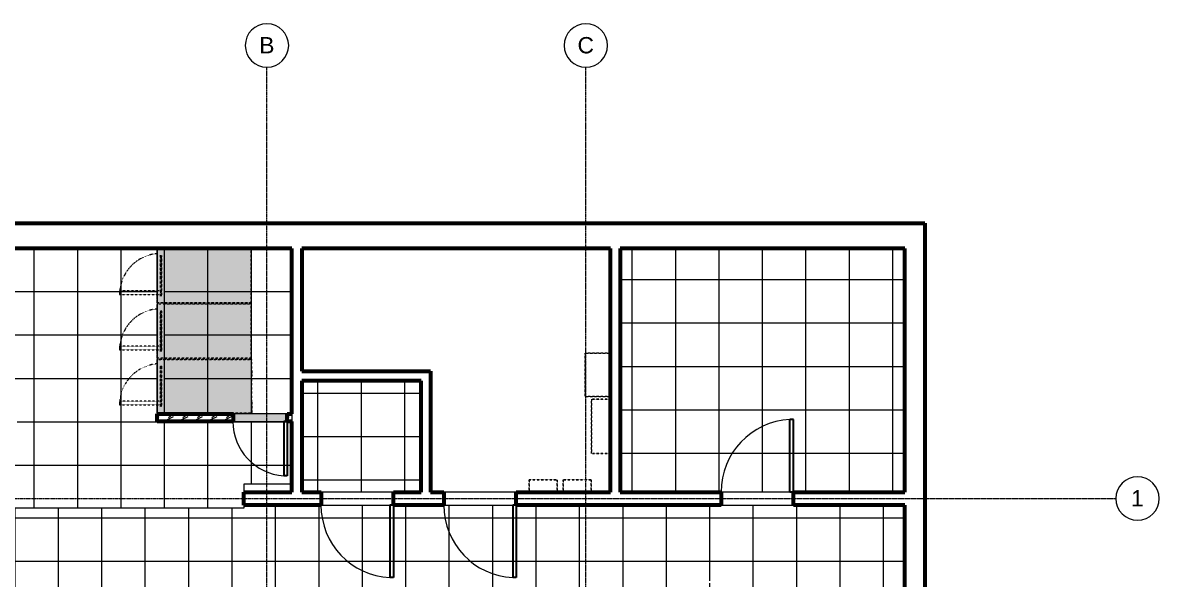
# Model space of a CAD drawing. Header units: inches. Extents: x 12491 to 13453, y 1814 to 2543.
# Drawn here: x 12824 to 13453, y 2236 to 2543 of the extents above; entities that cross this region are included whole.
import ezdxf

# ---------------------------------------------------------------- set-up
doc = ezdxf.new("R2010")
doc.units = ezdxf.units.IN
doc.header["$MEASUREMENT"] = 0
doc.linetypes.add('Dash 1_16_', pattern=[0.125, 0.0625, -0.0625])
doc.linetypes.add('Grid Line 1_2_', pattern=[0.875, 0.5, -0.125, 0.125, -0.125])
for name, color, linetype, lineweight in [('A-CLNG', 13, 'Continuous', 18), ('A-CLNG-PATT', 13, 'Continuous', 18), ('A-DOOR', 31, 'Continuous', 18), ('A-DOOR-1', 31, 'Continuous', 9), ('A-DOOR-2', 31, 'Continuous', 30), ('A-WALL', 113, 'Continuous', 18), ('A-WALL-1', 113, 'Continuous', 60), ('A-WALL-PATT-1', 111, 'Continuous', 9), ('E-ELEC-EQPM-1', 251, 'Dash 1_16_', 18), ('I-WALL', 2, 'Continuous', 18), ('I-WALL-1', 2, 'Continuous', 60), ('M-EQPM-1', 251, 'Dash 1_16_', 18), ('S-BEAM', 12, 'Continuous', 9), ('S-GRID-1', 1, 'Grid Line 1_2_', 9), ('S-GRID-IDEN', 1, 'Continuous', 9)]:
    doc.layers.add(name, color=color, linetype=linetype, lineweight=lineweight)
doc.layers.add('M-EQPM-2', color=8, linetype='Dash 1_16_', lineweight=18, transparency=1)
doc.layers.add('M-EQPM-3', color=10, linetype='Dash 1_16_', lineweight=18, transparency=1)
doc.styles.add('Arial_1', font='arial.ttf', dxfattribs={"height": 9})

# ---------------------------------------------------------------- blocks, each defined once
blk = doc.blocks.new('Single-Flush1 - Existing 3_ 4_ x 7_ 0_-919284-REFLECTED CEILING PLAN - 1ST FLOOR')
at = {"layer": 'A-DOOR-1'}
blk.add_arc((20, 3.62), 40.07, 92.86122, 180, dxfattribs=at)
at = {"layer": 'A-DOOR-2'}
for p, q in [((18, 3.62), (18, 43.64)), ((20, 43.64), (18, 43.64)), ((20, 3.62), (20, 43.64)), ((20, 3.62), (18, 3.62))]:
    blk.add_line(p, q, dxfattribs=at)
blk = doc.blocks.new('Single-Flush1 - Existing 3_ 4_ x 7_ 0_-897477-REFLECTED CEILING PLAN - 1ST FLOOR')
at = {"layer": 'A-DOOR-1'}
blk.add_arc((20, -3.62), 40.07, 180, 267.13878, dxfattribs=at)
at = {"layer": 'A-DOOR-2'}
for p, q in [((18, -3.62), (18, -43.64)), ((20, -3.62), (18, -3.62)), ((20, -3.62), (20, -43.64)), ((20, -43.64), (18, -43.64))]:
    blk.add_line(p, q, dxfattribs=at)
blk = doc.blocks.new('_Stacked Dryer - D5 - MDG32PC-910682-REFLECTED CEILING PLAN - 1ST FLOOR')
at = {"layer": 'M-EQPM-2'}
for points in [[(-1.64, 52.06), (-4.64, 52.06), (-4.64, 52), (-1.64, 52)], [(19.36, 52.06), (13.36, 52.06), (13.36, 52), (19.36, 52)]]:
    blk.add_hatch(color=256, dxfattribs=at).paths.add_polyline_path(points, flags=0)
at = {"layer": 'M-EQPM-3'}
for points in [[(19.36, 8.58), (19.36, 52), (-10.64, 52), (-10.64, 0), (19.36, 0)], [(15.7, 2), (15.7, 2.5), (-6.98, 2.5), (-6.98, 2), (15.45, 2)]]:
    blk.add_hatch(color=256, dxfattribs=at).paths.add_polyline_path(points, flags=0)
at = {"layer": 'M-EQPM-1'}
for p, q in [((-4.64, 52), (-10.64, 52)), ((-10.64, 52), (-10.64, 4.12)), ((-10.64, 0), (-10.64, 52)), ((-10.64, 52), (19.36, 52)), ((-1.64, 52.06), (-4.64, 52.06)), ((-4.64, 52.06), (-1.64, 52.06)), ((-4.64, 52.06), (-4.64, 52)), ((-4.64, 52.06), (-4.64, 52)), ((-1.64, 52), (-4.64, 52)), ((-4.64, 52), (-1.64, 52)), ((-1.64, 52), (-4.64, 52)), ((-1.64, 52), (-1.64, 52.06)), ((-1.64, 52.06), (-1.64, 52)), ((13.36, 52), (-1.64, 52)), ((19.36, 52.06), (13.36, 52.06)), ((13.36, 52.06), (19.36, 52.06)), ((13.36, 52.06), (13.36, 52)), ((13.36, 52.06), (13.36, 52)), ((19.36, 52), (13.36, 52)), ((13.36, 52), (19.36, 52)), ((19.36, 52), (13.36, 52)), ((19.36, 52), (19.36, 52.06)), ((19.36, 52.06), (19.36, 52)), ((19.36, 4.12), (19.36, 52)), ((19.36, 52), (19.36, 0)), ((19.36, 0), (-10.64, 0)), ((19.24, 0), (-10.51, 0)), ((-7.51, 0), (16.24, 0)), ((-3.23, 2.5), (-6.98, 2.5)), ((-6.98, 2.5), (0.86, 2.5)), ((0.86, 2), (-6.98, 2)), ((-6.98, 2), (14.72, 2)), ((-4.94, 0), (13.67, 0)), ((13.67, 0), (-4.94, 0)), ((13.67, 0), (-4.94, 0)), ((-4.94, 0), (13.67, 0)), ((-1.31, 2.5), (-3.23, 2.5)), ((15.45, 2.5), (-1.31, 2.5)), ((0.86, 2.5), (15.7, 2.5)), ((5.55, 2), (0.86, 2)), ((7.86, 2), (5.55, 2)), ((11.95, 2), (7.86, 2)), ((13.53, 2), (11.95, 2)), ((12.77, 2), (12.77, -20.68)), ((15.45, 2), (13.53, 2)), ((14.72, 2), (15.45, 2)), ((14.77, -20.68), (14.77, 2)), ((15.7, 2.5), (15.45, 2.5)), ((15.7, 2), (15.45, 2)), ((15.45, 2), (15.7, 2)), ((-10.64, 0), (19.36, 0)), ((-10.51, 0), (-7.51, 0)), ((13.66, 0), (-4.94, 0)), ((-4.94, 0), (13.66, 0)), ((16.24, 0), (19.24, 0)), ((12.77, -20.68), (14.77, -20.68))]:
    blk.add_line(p, q, dxfattribs=at)
blk.add_arc((14.77, 2), 22.68, 184.37909, 270, dxfattribs=at)
blk = doc.blocks.new('_Stacked Dryer - D5 - MDG32PC-V1-REFLECTED CEILING PLAN - 1ST FLOOR')
at = {"layer": 'M-EQPM-2'}
for points in [[(-1.64, 52.06), (-4.64, 52.06), (-4.64, 52), (-1.64, 52)], [(19.36, 52.06), (13.36, 52.06), (13.36, 52), (19.36, 52)]]:
    blk.add_hatch(color=256, dxfattribs=at).paths.add_polyline_path(points, flags=0)
at = {"layer": 'M-EQPM-3'}
for points in [[(19.36, 0), (19.36, 52), (-10.64, 52), (-10.64, 0), (-10.47, 0)], [(15.7, 2.5), (-6.98, 2.5), (-6.98, 2), (15.7, 2)]]:
    blk.add_hatch(color=256, dxfattribs=at).paths.add_polyline_path(points, flags=0)
at = {"layer": 'M-EQPM-1'}
for p, q in [((-4.64, 52), (-10.64, 52)), ((-10.64, 0), (-10.64, 52)), ((-10.64, 52), (19.36, 52)), ((-1.64, 52.06), (-4.64, 52.06)), ((-4.64, 52.06), (-1.64, 52.06)), ((-4.64, 52.06), (-4.64, 52)), ((-4.64, 52.06), (-4.64, 52)), ((-1.64, 52), (-4.64, 52)), ((-4.64, 52), (-1.64, 52)), ((-1.64, 52), (-4.64, 52)), ((-1.64, 52), (-1.64, 52.06)), ((-1.64, 52.06), (-1.64, 52)), ((13.36, 52), (-1.64, 52)), ((19.36, 52.06), (13.36, 52.06)), ((13.36, 52.06), (19.36, 52.06)), ((13.36, 52.06), (13.36, 52)), ((13.36, 52.06), (13.36, 52)), ((19.36, 52), (13.36, 52)), ((13.36, 52), (19.36, 52)), ((19.36, 52), (13.36, 52)), ((19.36, 52), (19.36, 52.06)), ((19.36, 52.06), (19.36, 52)), ((19.36, 4.12), (19.36, 52)), ((19.36, 52), (19.36, 0)), ((19.36, 0), (-10.64, 0)), ((19.24, 0), (-10.51, 0)), ((-7.51, 0), (16.24, 0)), ((15.7, 2.5), (-6.98, 2.5)), ((-6.98, 2.5), (-6.73, 2.5)), ((5.55, 2), (-6.98, 2)), ((-6.98, 2), (-6.73, 2)), ((-6.73, 2.5), (7.86, 2.5)), ((-6.73, 2), (-6, 2)), ((-6, 2), (11.95, 2)), ((-4.94, 0), (-3.63, 0)), ((13.67, 0), (-4.94, 0)), ((3.3, 0), (-4.94, 0)), ((-4.94, 0), (13.67, 0)), ((-0.67, 0), (-3.62, 0)), ((1.23, 0), (-0.67, 0)), ((5.42, 0), (1.23, 0)), ((7.49, 0), (5.42, 0)), ((15.7, 2), (5.55, 2)), ((11.04, 0), (7.49, 0)), ((7.86, 2.5), (15.7, 2.5)), ((11.95, 2), (15.7, 2)), ((12.35, 0), (13.24, 0)), ((12.77, 2), (12.77, -20.68)), ((13.24, 0), (13.67, 0)), ((14.77, -20.68), (14.77, 2)), ((-10.64, 0), (19.36, 0)), ((-10.51, 0), (-7.51, 0)), ((-3.62, 0), (-4.94, 0)), ((-4.94, 0), (13.66, 0)), ((-3.63, 0), (12.35, 0)), ((13.67, 0), (3.3, 0)), ((13.66, 0), (11.04, 0)), ((16.24, 0), (19.24, 0)), ((12.77, -20.68), (14.77, -20.68))]:
    blk.add_line(p, q, dxfattribs=at)
blk.add_arc((14.77, 2), 22.68, 184.37909, 270, dxfattribs=at)
blk = doc.blocks.new('Electric Panel - Generic - Electric Panel - Generic-968227-REFLECTED CEILING PLAN - 1ST FLOOR')
at = {"layer": 'E-ELEC-EQPM-1'}
for p, q in [((15.5, 6.75), (0, 6.75)), ((0, 6.75), (0, 0)), ((0, 0), (0, 6.75)), ((0, 6.75), (15.5, 6.75)), ((15.5, 0), (15.5, 6.75)), ((15.5, 6.75), (15.5, 0)), ((15.5, 0), (0, 0))]:
    blk.add_line(p, q, dxfattribs=at)
blk = doc.blocks.new('Electric Panel - Generic - Electric Panel - Generic-968228-REFLECTED CEILING PLAN - 1ST FLOOR')
at = {"layer": 'E-ELEC-EQPM-1'}
for p, q in [((0, 0), (0, -10.5)), ((0, -10.5), (0, 0)), ((0, 0), (30, 0)), ((30, -10.5), (30, 0)), ((30, 0), (30, -10.5)), ((0, -10.5), (30, -10.5)), ((30, -10.5), (0, -10.5))]:
    blk.add_line(p, q, dxfattribs=at)
blk = doc.blocks.new('Electric Panel - Generic - Electric Panel - Generic-968229-REFLECTED CEILING PLAN - 1ST FLOOR')
at = {"layer": 'E-ELEC-EQPM-1'}
for p, q in [((0, 0), (0, -14)), ((0, -14), (0, 0)), ((0, 0), (24, 0)), ((24, -14), (24, 0)), ((24, 0), (24, -14)), ((0, -14), (24, -14)), ((24, -14), (0, -14))]:
    blk.add_line(p, q, dxfattribs=at)
blk = doc.blocks.new('W-Wide Flange - ODD SIZE _8 3_8_ D x 7 1_2_ W_-924690-REFLECTED CEILING PLAN - 1ST FLOOR')
at = {"layer": 'S-BEAM'}
h = blk.add_hatch(color=256, dxfattribs=at)
h.paths.add_polyline_path([(168.03, 3.75), (154.26, 3.75), (154.26, -3.75), (168.03, -3.75)], flags=0)
h.paths.add_polyline_path([(-162.11, 3.75), (-175.01, 3.75), (-175.01, 3.62), (-162.11, 3.62)], flags=0)
h.paths.add_polyline_path([(-162.11, -3.63), (-175.01, -3.63), (-175.01, -3.75), (-162.11, -3.75)], flags=0)
for p, q in [((-175.01, 3.75), (-175.01, 3.62)), ((-175.01, 3.75), (-162.11, 3.75)), ((154.26, 3.75), (168.03, 3.75)), ((-175.01, -3.63), (-175.01, -3.75)), ((-175.01, -3.75), (-162.11, -3.75)), ((154.26, -3.75), (168.03, -3.75))]:
    blk.add_line(p, q, dxfattribs=at)
blk = doc.blocks.new('_Stacked Dryer - D1-V13-REFLECTED CEILING PLAN - 1ST FLOOR')
at = {"layer": 'M-EQPM-2'}
for points in [[(-1.39, 52.31), (-4.39, 52.31), (-4.39, 52.25), (-1.39, 52.25)], [(19.11, 52.31), (13.11, 52.31), (13.11, 52.25), (19.11, 52.25)]]:
    blk.add_hatch(color=256, dxfattribs=at).paths.add_polyline_path(points, flags=0)
at = {"layer": 'M-EQPM-3'}
for points in [[(19.11, 8.58), (19.11, 52.25), (-10.39, 52.25), (-10.39, 0), (19.11, 0)], [(15.7, 2.5), (-6.98, 2.5), (-6.98, 2), (15.7, 2)]]:
    blk.add_hatch(color=256, dxfattribs=at).paths.add_polyline_path(points, flags=0)
at = {"layer": 'M-EQPM-1'}
for p, q in [((-4.39, 52.25), (-10.39, 52.25)), ((-10.39, 52.25), (-10.39, 0)), ((-10.39, 0), (-10.39, 52.25)), ((-10.39, 52.25), (19.11, 52.25)), ((-1.39, 52.31), (-4.39, 52.31)), ((-4.39, 52.31), (-1.39, 52.31)), ((-4.39, 52.31), (-4.39, 52.25)), ((-4.39, 52.31), (-4.39, 52.25)), ((-1.39, 52.25), (-4.39, 52.25)), ((-4.39, 52.25), (-1.39, 52.25)), ((-1.39, 52.25), (-4.39, 52.25)), ((-1.39, 52.25), (-1.39, 52.31)), ((-1.39, 52.31), (-1.39, 52.25)), ((13.11, 52.25), (-1.39, 52.25)), ((19.11, 52.31), (13.11, 52.31)), ((13.11, 52.31), (19.11, 52.31)), ((13.11, 52.31), (13.11, 52.25)), ((13.11, 52.31), (13.11, 52.25)), ((19.11, 52.25), (13.11, 52.25)), ((13.11, 52.25), (19.11, 52.25)), ((19.11, 52.25), (13.11, 52.25)), ((19.11, 52.25), (19.11, 52.31)), ((19.11, 52.31), (19.11, 52.25)), ((19.11, 0), (19.11, 52.25)), ((19.11, 52.25), (19.11, 0)), ((-10.39, 0), (19.11, 0)), ((19.11, 0), (-10.39, 0)), ((18.99, 0), (-10.26, 0)), ((-10.26, 0), (-7.26, 0)), ((-7.26, 0), (15.99, 0)), ((-6, 2.5), (-6.98, 2.5)), ((-6.98, 2.5), (-6, 2.5)), ((15.7, 2), (-6.98, 2)), ((-6.98, 2), (15.7, 2)), ((-1.31, 2.5), (-6, 2.5)), ((-6, 2.5), (7.86, 2.5)), ((-4.94, 0), (-0.69, 0)), ((13.67, 0), (-4.94, 0)), ((5.42, 0), (-4.94, 0)), ((-4.94, 0), (13.67, 0)), ((0.86, 2.5), (-1.31, 2.5)), ((-0.69, 0), (13.67, 0)), ((3.17, 2.5), (0.86, 2.5)), ((10.03, 2.5), (3.17, 2.5)), ((7.5, 0), (5.42, 0)), ((13.67, 0), (7.5, 0)), ((7.86, 2.5), (15.7, 2.5)), ((15.7, 2.5), (10.03, 2.5)), ((12.52, 2), (12.52, -20.68)), ((14.52, -20.68), (14.52, 2)), ((-10.39, 0), (19.11, 0)), ((13.66, 0), (-4.94, 0)), ((-4.94, 0), (13.66, 0)), ((15.99, 0), (18.99, 0)), ((12.52, -20.68), (14.52, -20.68))]:
    blk.add_line(p, q, dxfattribs=at)
blk.add_arc((14.52, 2), 22.68, 184.37909, 270, dxfattribs=at)
blk = doc.blocks.new('Single-Flush - DRYER DOOR-955620-REFLECTED CEILING PLAN - 1ST FLOOR')
at = {"layer": 'A-DOOR-1'}
blk.add_arc((15, -2.0625), 30.0666, 180, 266.1859252, dxfattribs=at)
at = {"layer": 'A-DOOR-2'}
for p, q in [((13, -2.0625), (13, -32.0625)), ((15, -2.0625), (13, -2.0625)), ((15, -2.0625), (15, -32.0625)), ((15, -32.0625), (13, -32.0625))]:
    blk.add_line(p, q, dxfattribs=at)
blk = doc.blocks.new('Grid - Grid Head - Circle-50561-REFLECTED CEILING PLAN - 1ST FLOOR')
at = {"layer": 'S-GRID-IDEN'}
for start, end in [(360, 180), (180, 360)]:
    blk.add_arc((0, 0), 0.25, start, end, dxfattribs=at)

msp = doc.modelspace()

# ---------------------------------------------------------------- hatches: boundary and pattern name
at = {"layer": 'A-CLNG-PATT'}
h = msp.add_hatch(dxfattribs=at)
h.set_pattern_fill('FP_3', color=256, style=0, pattern_type=2)
h.set_pattern_definition([(0, (12806.437, 2346.476), (0, -24), []), (270, (12806.437, 2346.476), (-24, -1e-15), [])])
h.paths.add_polyline_path([(12946.2, 2274.74), (12946.2, 2287.96), (12972.81, 2287.96), (12972.81, 2322.71), (12898.3, 2322.71), (12898.3, 2418.21), (12616.06, 2418.21), (12616.06, 2290.5), (12633.82, 2290.5), (12633.82, 2274.74), (12906.88, 2274.74)], flags=0)
h.paths.add_polyline_path([(12805.51, 2278.14), (12804.62, 2278.14), (12803.8, 2278.54), (12803.26, 2279.22), (12803.06, 2280.09), (12803.28, 2280.98), (12803.82, 2281.65), (12804.62, 2282.04), (12805.51, 2282.04), (12806.32, 2281.64), (12806.86, 2280.96), (12807.06, 2280.09), (12806.84, 2279.19), (12806.31, 2278.52), (12805.84, 2278.3)], flags=0)
h.paths.add_polyline_path([(12805.06, 2278.3), (12805.96, 2278.54), (12806.62, 2279.22), (12806.85, 2280.09), (12806.61, 2280.98), (12805.96, 2281.64), (12805.06, 2281.88), (12804.17, 2281.64), (12803.51, 2280.96), (12803.27, 2280.09), (12803.54, 2279.17), (12804.17, 2278.54), (12805.06, 2278.3)], flags=0)
h.paths.add_polyline_path([(12818.2, 2311.69), (12656.06, 2311.69), (12656.06, 2326.19), (12821.06, 2326.19), (12821.06, 2311.69), (12819.81, 2311.69)], flags=0)
h.paths.add_polyline_path([(12808.34, 2312.94), (12819.81, 2312.94), (12819.81, 2324.94), (12803.44, 2324.94), (12803.44, 2312.94), (12805.06, 2312.94)], flags=0)
h.paths.add_polyline_path([(12660.54, 2312.94), (12772.32, 2312.94), (12772.32, 2324.94), (12657.31, 2324.94), (12657.31, 2312.94)], flags=0)
h.paths.add_polyline_path([(12814.91, 2315.19), (12806.14, 2315.19), (12806.14, 2323.57), (12818.29, 2323.57), (12818.29, 2315.19)], flags=0)
h.paths.add_polyline_path([(12799.32, 2315.82), (12799.32, 2322.07), (12776.44, 2322.07), (12776.44, 2315.82), (12793.07, 2315.82)], flags=0)
h.paths.add_polyline_path([(12959.43, 2326.83), (12972.81, 2326.83), (12972.81, 2418.21), (12902.42, 2418.21), (12902.42, 2326.83), (12954.14, 2326.83)], flags=0)
h = msp.add_hatch(dxfattribs=at)
h.set_pattern_fill('FP_2', color=256, style=0, pattern_type=2)
h.set_pattern_definition([(0, (13232.937, 2353.088), (0, -24), []), (270, (13232.937, 2353.088), (-24, -1e-15), [])])
h.paths.add_polyline_path([(13154.31, 2283.71), (13311.56, 2283.71), (13311.56, 2418.21), (13154.31, 2418.21), (13154.31, 2342.72)], flags=0)
h = msp.add_hatch(dxfattribs=at)
h.set_pattern_fill('FP_5', color=256, style=0, pattern_type=2)
h.set_pattern_definition([(0, (13011.22, 2314.37), (0, -24), []), (270, (13011.22, 2314.37), (-24, -1e-15), [])])
h.paths.add_polyline_path([(12978.25, 2283.71), (13044.19, 2283.71), (13044.19, 2345.03), (12978.25, 2345.03), (12978.25, 2322.71)], flags=0)
h = msp.add_hatch(dxfattribs=at)
h.set_pattern_fill('FP_4', color=256, style=0, pattern_type=2)
h.set_pattern_definition([(0, (12963.812, 2149.463), (0, -24), []), (270, (12963.812, 2149.463), (-24, -1e-15), [])])
h.paths.add_polyline_path([(12680.82, 1957.46), (12827.13, 1957.46), (12827.13, 2029.46), (13270.88, 2029.46), (13270.88, 2019.71), (13311.56, 2019.71), (13311.56, 2276.46), (12959.09, 2276.46), (12959.09, 2276.34), (12946.2, 2276.34), (12946.2, 2274.74), (12633.82, 2274.74), (12633.82, 2228.09), (12616.06, 2228.09), (12616.06, 2148.24), (12633.82, 2148.24), (12633.82, 2107.27), (12616.06, 2107.27), (12616.06, 1957.46), (12667.26, 1957.46)], flags=0)
h.paths.add_polyline_path([(12831.25, 1957.46), (13311.56, 1957.46), (13311.56, 2015.59), (13266.75, 2015.59), (13266.75, 2025.34), (12831.25, 2025.34), (12831.25, 1959.84)], flags=0)
h.paths.add_polyline_path([(13205.77, 2080.66), (13198.43, 2080.66), (13198.43, 2234.66), (13212.93, 2234.66), (13212.93, 2080.66), (13209.06, 2080.66)], flags=0)
h.paths.add_polyline_path([(13199.68, 2081.91), (13211.68, 2081.91), (13211.68, 2098.56), (13199.68, 2098.56), (13199.68, 2083.8)], flags=0)
h.paths.add_polyline_path([(13205.77, 2083.43), (13201.93, 2083.43), (13201.93, 2095.58), (13210.31, 2095.58), (13210.31, 2083.43), (13209.06, 2083.43)], flags=0)
h.paths.add_polyline_path([(13202.56, 2102.69), (13208.81, 2102.69), (13208.81, 2124.61), (13202.56, 2124.61), (13202.56, 2107.34)], flags=0)
h.paths.add_polyline_path([(12959.06, 2118.41), (12958.62, 2118.41), (12957.8, 2118.81), (12957.26, 2119.49), (12957.06, 2120.36), (12957.28, 2121.26), (12957.82, 2121.93), (12958.62, 2122.31), (12959.51, 2122.31), (12960.32, 2121.91), (12960.86, 2121.23), (12961.06, 2120.36), (12960.84, 2119.47), (12960.31, 2118.8), (12959.51, 2118.41), (12959.43, 2118.41)], flags=0)
h.paths.add_polyline_path([(12782.12, 2118.41), (12781.3, 2118.81), (12780.76, 2119.49), (12780.56, 2120.36), (12780.78, 2121.26), (12781.17, 2121.74), (12758.75, 2121.74), (12758.75, 2122.36), (12681.31, 2122.36), (12681.31, 2152.36), (12758.75, 2152.36), (12758.75, 2152.99), (12789.87, 2152.99), (12789.87, 2152.36), (12819.31, 2152.36), (12819.31, 2122.36), (12789.87, 2122.36), (12789.87, 2121.74), (12783.96, 2121.74), (12784.36, 2121.23), (12784.56, 2120.36), (12784.34, 2119.47), (12783.81, 2118.8), (12783.01, 2118.41), (12782.56, 2118.41)], flags=0)
h.paths.add_polyline_path([(13135.76, 2118.41), (13134.87, 2118.41), (13134.05, 2118.81), (13133.51, 2119.49), (13133.31, 2120.36), (13133.53, 2121.26), (13134.07, 2121.93), (13134.87, 2122.31), (13135.76, 2122.31), (13136.57, 2121.91), (13137.11, 2121.23), (13137.31, 2120.36), (13137.09, 2119.47), (13136.56, 2118.8), (13136.09, 2118.57)], flags=0)
h.paths.add_polyline_path([(12782.56, 2118.57), (12783.46, 2118.81), (12784.12, 2119.49), (12784.35, 2120.36), (12784.11, 2121.26), (12783.63, 2121.74), (12781.49, 2121.74), (12781.01, 2121.23), (12780.77, 2120.36), (12781.01, 2119.47), (12781.67, 2118.81), (12782.12, 2118.69)], flags=0)
h.paths.add_polyline_path([(12959.06, 2118.57), (12959.96, 2118.81), (12960.62, 2119.49), (12960.85, 2120.36), (12960.61, 2121.26), (12959.96, 2121.91), (12959.06, 2122.15), (12958.17, 2121.91), (12957.51, 2121.23), (12957.27, 2120.36), (12957.51, 2119.47), (12958.17, 2118.81), (12958.62, 2118.69)], flags=0)
h.paths.add_polyline_path([(13135.31, 2118.57), (13136.21, 2118.81), (13136.87, 2119.49), (13137.1, 2120.36), (13136.86, 2121.26), (13136.21, 2121.91), (13135.31, 2122.15), (13134.42, 2121.91), (13133.76, 2121.23), (13133.52, 2120.36), (13133.76, 2119.47), (13134.42, 2118.81), (13134.87, 2118.69)], flags=0)
h.paths.add_polyline_path([(12742.65, 2123.61), (12758.75, 2123.61), (12758.75, 2151.11), (12682.56, 2151.11), (12682.56, 2123.61), (12739.37, 2123.61)], flags=0)
h.paths.add_polyline_path([(12818.06, 2123.61), (12818.06, 2151.11), (12789.87, 2151.11), (12789.87, 2123.61), (12814.91, 2123.61)], flags=0)
h.paths.add_polyline_path([(12772.21, 2125.86), (12785.75, 2125.86), (12785.75, 2148.86), (12762.87, 2148.86), (12762.87, 2125.86), (12768.93, 2125.86)], flags=0)
h.paths.add_polyline_path([(12808.34, 2125.86), (12804.39, 2125.86), (12804.39, 2149.74), (12816.54, 2149.74), (12816.54, 2125.86), (12811.63, 2125.86)], flags=0)
h.paths.add_polyline_path([(13199.68, 2128.73), (13211.68, 2128.73), (13211.68, 2233.41), (13199.68, 2233.41), (13199.68, 2130.88)], flags=0)
h.paths.add_polyline_path([(13077.56, 2134.46), (13028.56, 2134.46), (13028.56, 2187.2), (12908.27, 2187.2), (12908.27, 2201.7), (13028.56, 2201.7), (13028.56, 2207.46), (13077.56, 2207.46), (13077.56, 2201.7), (13081.27, 2201.7), (13081.27, 2187.2), (13077.56, 2187.2), (13077.56, 2154.42)], flags=0)
h.paths.add_polyline_path([(12926.59, 2188.45), (12960.27, 2188.45), (12960.27, 2200.45), (12909.52, 2200.45), (12909.52, 2188.45), (12920.02, 2188.45)], flags=0)
h.paths.add_polyline_path([(13077.56, 2188.45), (13080.02, 2188.45), (13080.02, 2200.45), (13077.56, 2200.45), (13077.56, 2199.08), (13078.49, 2199.08), (13078.49, 2190.7), (13077.56, 2190.7)], flags=0)
h.paths.add_polyline_path([(13011.98, 2191.33), (13024.44, 2191.33), (13024.44, 2197.08), (12964.39, 2197.08), (12964.39, 2191.33), (13005.42, 2191.33)], flags=0)
at = {"layer": 'A-WALL-PATT-1'}
h = msp.add_hatch(dxfattribs=at)
h.set_pattern_fill('FP_8', color=256, style=0, pattern_type=2)
h.set_pattern_definition([(0, (0, 0), (15.36, 3.84), [0.634, -10.886, 0.634, -10.886, -61.44]), (0, (0, 0), (15.36, 3.84), [-23.04, 0.634, -22.406, 0.634, -10.886, -26.88]), (0, (0, 0), (15.36, 3.84), [-57.6, 0.634, -7.046, 0.634, -18.566]), (120, (5.76, 1.92), (-11.0055376, 11.3821502), [0.634, -10.886, 0.634, -10.886, -61.44]), (120, (5.76, 1.92), (-11.0055376, 11.3821502), [-23.04, 0.634, -22.406, 0.634, -10.886, -26.88]), (120, (5.76, 1.92), (-11.0055376, 11.3821502), [-57.6, 0.634, -7.046, 0.634, -18.566]), (240, (7.68, 9.6), (-4.3544624, -15.2221502), [0.634, -10.886, 0.634, -10.886, -61.44]), (240, (7.68, 9.6), (-4.3544624, -15.2221502), [-23.04, 0.634, -22.406, 0.634, -10.886, -26.88]), (240, (7.68, 9.6), (-4.3544624, -15.2221502), [-57.6, 0.634, -7.046, 0.634, -18.566])])
h.paths.add_polyline_path([(12972.81, 2322.71), (12972.81, 2323.33), (12970.92, 2323.33), (12970.92, 2324.77), (12970.3, 2324.77), (12970.3, 2322.71)], flags=0)
h.paths.add_polyline_path([(12940.3, 2322.71), (12940.3, 2324.77), (12939.67, 2324.77), (12939.67, 2323.33), (12898.92, 2323.33), (12898.92, 2326.83), (12898.3, 2326.83), (12898.3, 2322.71), (12906.88, 2322.71)], flags=0)
h = msp.add_hatch(dxfattribs=at)
h.set_pattern_fill('FP_7', color=256, style=0, pattern_type=2)
h.set_pattern_definition([(216.87, (3.199, 7.997), (23.98977143, 15.99364286), [3.998, -35.986]), (206.565, (7.997, 5.598), (-7.9970807, -7.9966192), [8.941, -8.941]), (198.435, (7.997, 1.599), (-15.9938446, -7.99709826), [5.058, -20.23])])
h.paths.add_polyline_path([(12972.81, 2323.33), (12972.81, 2326.83), (12970.3, 2326.83), (12970.3, 2324.77), (12970.92, 2324.77), (12970.92, 2323.33)], flags=0)
h.paths.add_polyline_path([(12939.67, 2323.33), (12939.67, 2324.77), (12940.3, 2324.77), (12940.3, 2326.83), (12898.92, 2326.83), (12898.92, 2323.33), (12906.88, 2323.33)], flags=0)
at = {"layer": 'I-WALL'}
for points in [[(12898.92, 2326.83), (12902.42, 2326.83), (12902.42, 2418.21), (12898.3, 2418.21), (12898.3, 2326.83)], [(12970.3, 2322.71), (12970.3, 2326.83), (12940.3, 2326.83), (12940.3, 2322.71), (12959.43, 2322.71)]]:
    msp.add_hatch(color=256, dxfattribs=at).paths.add_polyline_path(points, flags=0)

# ---------------------------------------------------------------- linework, layer by layer
at = {"layer": 'A-CLNG'}
for p, q in [((12972.81, 2287.96), (12946.2, 2287.96)), ((12946.2, 2287.96), (12946.2, 2283.71)), ((12946.2, 2276.46), (12946.2, 2274.74)), ((12946.2, 2274.74), (12633.82, 2274.74))]:
    msp.add_line(p, q, dxfattribs=at)
at = {"layer": 'A-WALL'}
for p, q in [((12898.92, 2323.33), (12898.92, 2326.83)), ((12972.81, 2326.83), (12972.81, 2322.71)), ((12939.67, 2323.33), (12898.92, 2323.33)), ((12939.67, 2324.77), (12940.3, 2324.77)), ((12939.67, 2324.77), (12939.67, 2323.33)), ((12970.3, 2324.77), (12970.92, 2324.77)), ((12970.92, 2323.33), (12970.92, 2324.77)), ((12972.81, 2323.33), (12970.92, 2323.33)), ((13028.97, 2283.71), (12988.97, 2283.71)), ((13096.87, 2283.71), (13056.87, 2283.71)), ((13250.06, 2283.71), (13210.06, 2283.71)), ((12988.97, 2276.46), (13028.97, 2276.46)), ((13056.87, 2276.46), (13096.87, 2276.46)), ((13210.06, 2276.46), (13250.06, 2276.46))]:
    msp.add_line(p, q, dxfattribs=at)
at = {"layer": 'A-WALL-1'}
for p, q in [((12602.06, 2432.21), (13322.56, 2432.21)), ((13322.56, 2432.21), (13322.56, 2061.71)), ((12972.81, 2418.21), (12616.06, 2418.21)), ((12972.81, 2326.83), (12972.81, 2418.21)), ((13148.87, 2418.21), (12978.25, 2418.21)), ((12978.25, 2418.21), (12978.25, 2350.46)), ((13148.87, 2283.71), (13148.87, 2418.21)), ((13311.56, 2418.21), (13154.31, 2418.21)), ((13154.31, 2418.21), (13154.31, 2283.71)), ((13311.56, 2283.71), (13311.56, 2418.21)), ((12978.25, 2350.46), (13049.44, 2350.46)), ((12978.25, 2345.03), (12978.25, 2283.71)), ((13044.19, 2345.03), (12978.25, 2345.03)), ((13044.19, 2283.71), (13044.19, 2345.03)), ((13049.44, 2350.46), (13049.44, 2283.71)), ((12972.81, 2283.71), (12972.81, 2322.71)), ((12946.2, 2283.71), (12972.81, 2283.71)), ((12946.2, 2276.46), (12946.2, 2283.71)), ((12978.25, 2283.71), (12988.97, 2283.71)), ((12988.97, 2283.71), (12988.97, 2276.46)), ((13028.97, 2283.71), (13044.19, 2283.71)), ((13028.97, 2276.46), (13028.97, 2283.71)), ((13049.44, 2283.71), (13056.87, 2283.71)), ((13056.87, 2283.71), (13056.87, 2276.46)), ((13096.87, 2283.71), (13148.87, 2283.71)), ((13096.87, 2276.46), (13096.87, 2283.71)), ((13154.31, 2283.71), (13210.06, 2283.71)), ((13210.06, 2283.71), (13210.06, 2276.46)), ((13250.06, 2283.71), (13311.56, 2283.71)), ((13250.06, 2276.46), (13250.06, 2283.71)), ((12988.97, 2276.46), (12946.2, 2276.46)), ((13056.87, 2276.46), (13028.97, 2276.46)), ((13210.06, 2276.46), (13096.87, 2276.46)), ((13311.56, 2276.46), (13250.06, 2276.46)), ((13311.56, 2061.71), (13311.56, 2276.46))]:
    msp.add_line(p, q, dxfattribs=at)
at = {"layer": 'I-WALL'}
for p, q in [((12898.3, 2418.21), (12898.3, 2326.83)), ((12902.42, 2326.83), (12902.42, 2418.21)), ((12970.3, 2326.83), (12940.3, 2326.83)), ((12940.3, 2322.71), (12970.3, 2322.71))]:
    msp.add_line(p, q, dxfattribs=at)
at = {"layer": 'I-WALL-1'}
for p, q in [((12898.3, 2326.83), (12940.3, 2326.83)), ((12898.3, 2322.71), (12898.3, 2326.83)), ((12940.3, 2326.83), (12940.3, 2322.71)), ((12970.3, 2326.83), (12972.81, 2326.83)), ((12970.3, 2322.71), (12970.3, 2326.83)), ((12940.3, 2322.71), (12898.3, 2322.71)), ((12972.81, 2322.71), (12970.3, 2322.71))]:
    msp.add_line(p, q, dxfattribs=at)
at = {"layer": 'S-GRID-1'}
for p, q in [((12959.06, 1849.93), (12959.06, 2518.33)), ((13135.31, 1849.93), (13135.31, 2518.33)), ((12490.65, 2280.09), (13428.19, 2280.09))]:
    msp.add_line(p, q, dxfattribs=at)

# ---------------------------------------------------------------- block references
at = {"layer": 'A-DOOR'}
for name, p in [('Single-Flush - DRYER DOOR-955620-REFLECTED CEILING PLAN - 1ST FLOOR', (12955.3, 2324.77)), ('Single-Flush1 - Existing 3_ 4_ x 7_ 0_-919284-REFLECTED CEILING PLAN - 1ST FLOOR', (13230.06, 2280.09)), ('Single-Flush1 - Existing 3_ 4_ x 7_ 0_-897477-REFLECTED CEILING PLAN - 1ST FLOOR', (13008.97, 2280.09)), ('Single-Flush1 - Existing 3_ 4_ x 7_ 0_-897477-REFLECTED CEILING PLAN - 1ST FLOOR', (13076.87, 2280.09))]:
    msp.add_blockref(name, p, dxfattribs=at)
at = {"layer": 'E-ELEC-EQPM-1', "rotation": 269.9999999999921}
for name, p in [('Electric Panel - Generic - Electric Panel - Generic-968229-REFLECTED CEILING PLAN - 1ST FLOOR', (13148.87, 2360.44)), ('Electric Panel - Generic - Electric Panel - Generic-968228-REFLECTED CEILING PLAN - 1ST FLOOR', (13148.87, 2334.99))]:
    msp.add_blockref(name, p, dxfattribs=at)
at = {"layer": 'E-ELEC-EQPM-1'}
for p in [(13103.99, 2283.71), (13122.73, 2283.71)]:
    msp.add_blockref('Electric Panel - Generic - Electric Panel - Generic-968227-REFLECTED CEILING PLAN - 1ST FLOOR', p, dxfattribs=at)
at = {"layer": 'M-EQPM-1', "rotation": 270.0000000000001}
for name, p in [('_Stacked Dryer - D5 - MDG32PC-V1-REFLECTED CEILING PLAN - 1ST FLOOR', (12898.3, 2407.57)), ('_Stacked Dryer - D5 - MDG32PC-910682-REFLECTED CEILING PLAN - 1ST FLOOR', (12898.3, 2377.01)), ('_Stacked Dryer - D1-V13-REFLECTED CEILING PLAN - 1ST FLOOR', (12898.3, 2346.44))]:
    msp.add_blockref(name, p, dxfattribs=at)
at = {"layer": 'S-BEAM', "rotation": 180}
msp.add_blockref('W-Wide Flange - ODD SIZE _8 3_8_ D x 7 1_2_ W_-924690-REFLECTED CEILING PLAN - 1ST FLOOR', (12784.09, 2280.09), dxfattribs=at)
at = {"layer": 'S-GRID-IDEN', "xscale": 47.99999999999997, "yscale": 47.99999999999997, "zscale": 47.99999999999997}
for p in [(12959.06, 2530.33), (13135.31, 2530.33)]:
    msp.add_blockref('Grid - Grid Head - Circle-50561-REFLECTED CEILING PLAN - 1ST FLOOR', p, dxfattribs=at)
at = {"layer": 'S-GRID-IDEN', "xscale": 47.99999999999997, "yscale": 47.99999999999997, "zscale": 47.99999999999997, "rotation": 269.9999999999996}
msp.add_blockref('Grid - Grid Head - Circle-50561-REFLECTED CEILING PLAN - 1ST FLOOR', (13440.19, 2280.09), dxfattribs=at)

# ---------------------------------------------------------------- texts
at = {"layer": 'S-GRID-IDEN', "char_height": 9, "attachment_point": 1, "style": 'Arial_1'}
for s, insert, width in [('B', (12954.81, 2534.97), 10.1505), ('C', (13130.68, 2534.97), 11.0595), ('1', (13436.58, 2284.78), 8.484)]:
    msp.add_mtext(s, dxfattribs=dict(at, insert=insert, width=width))

doc.saveas('drawing.dxf')
